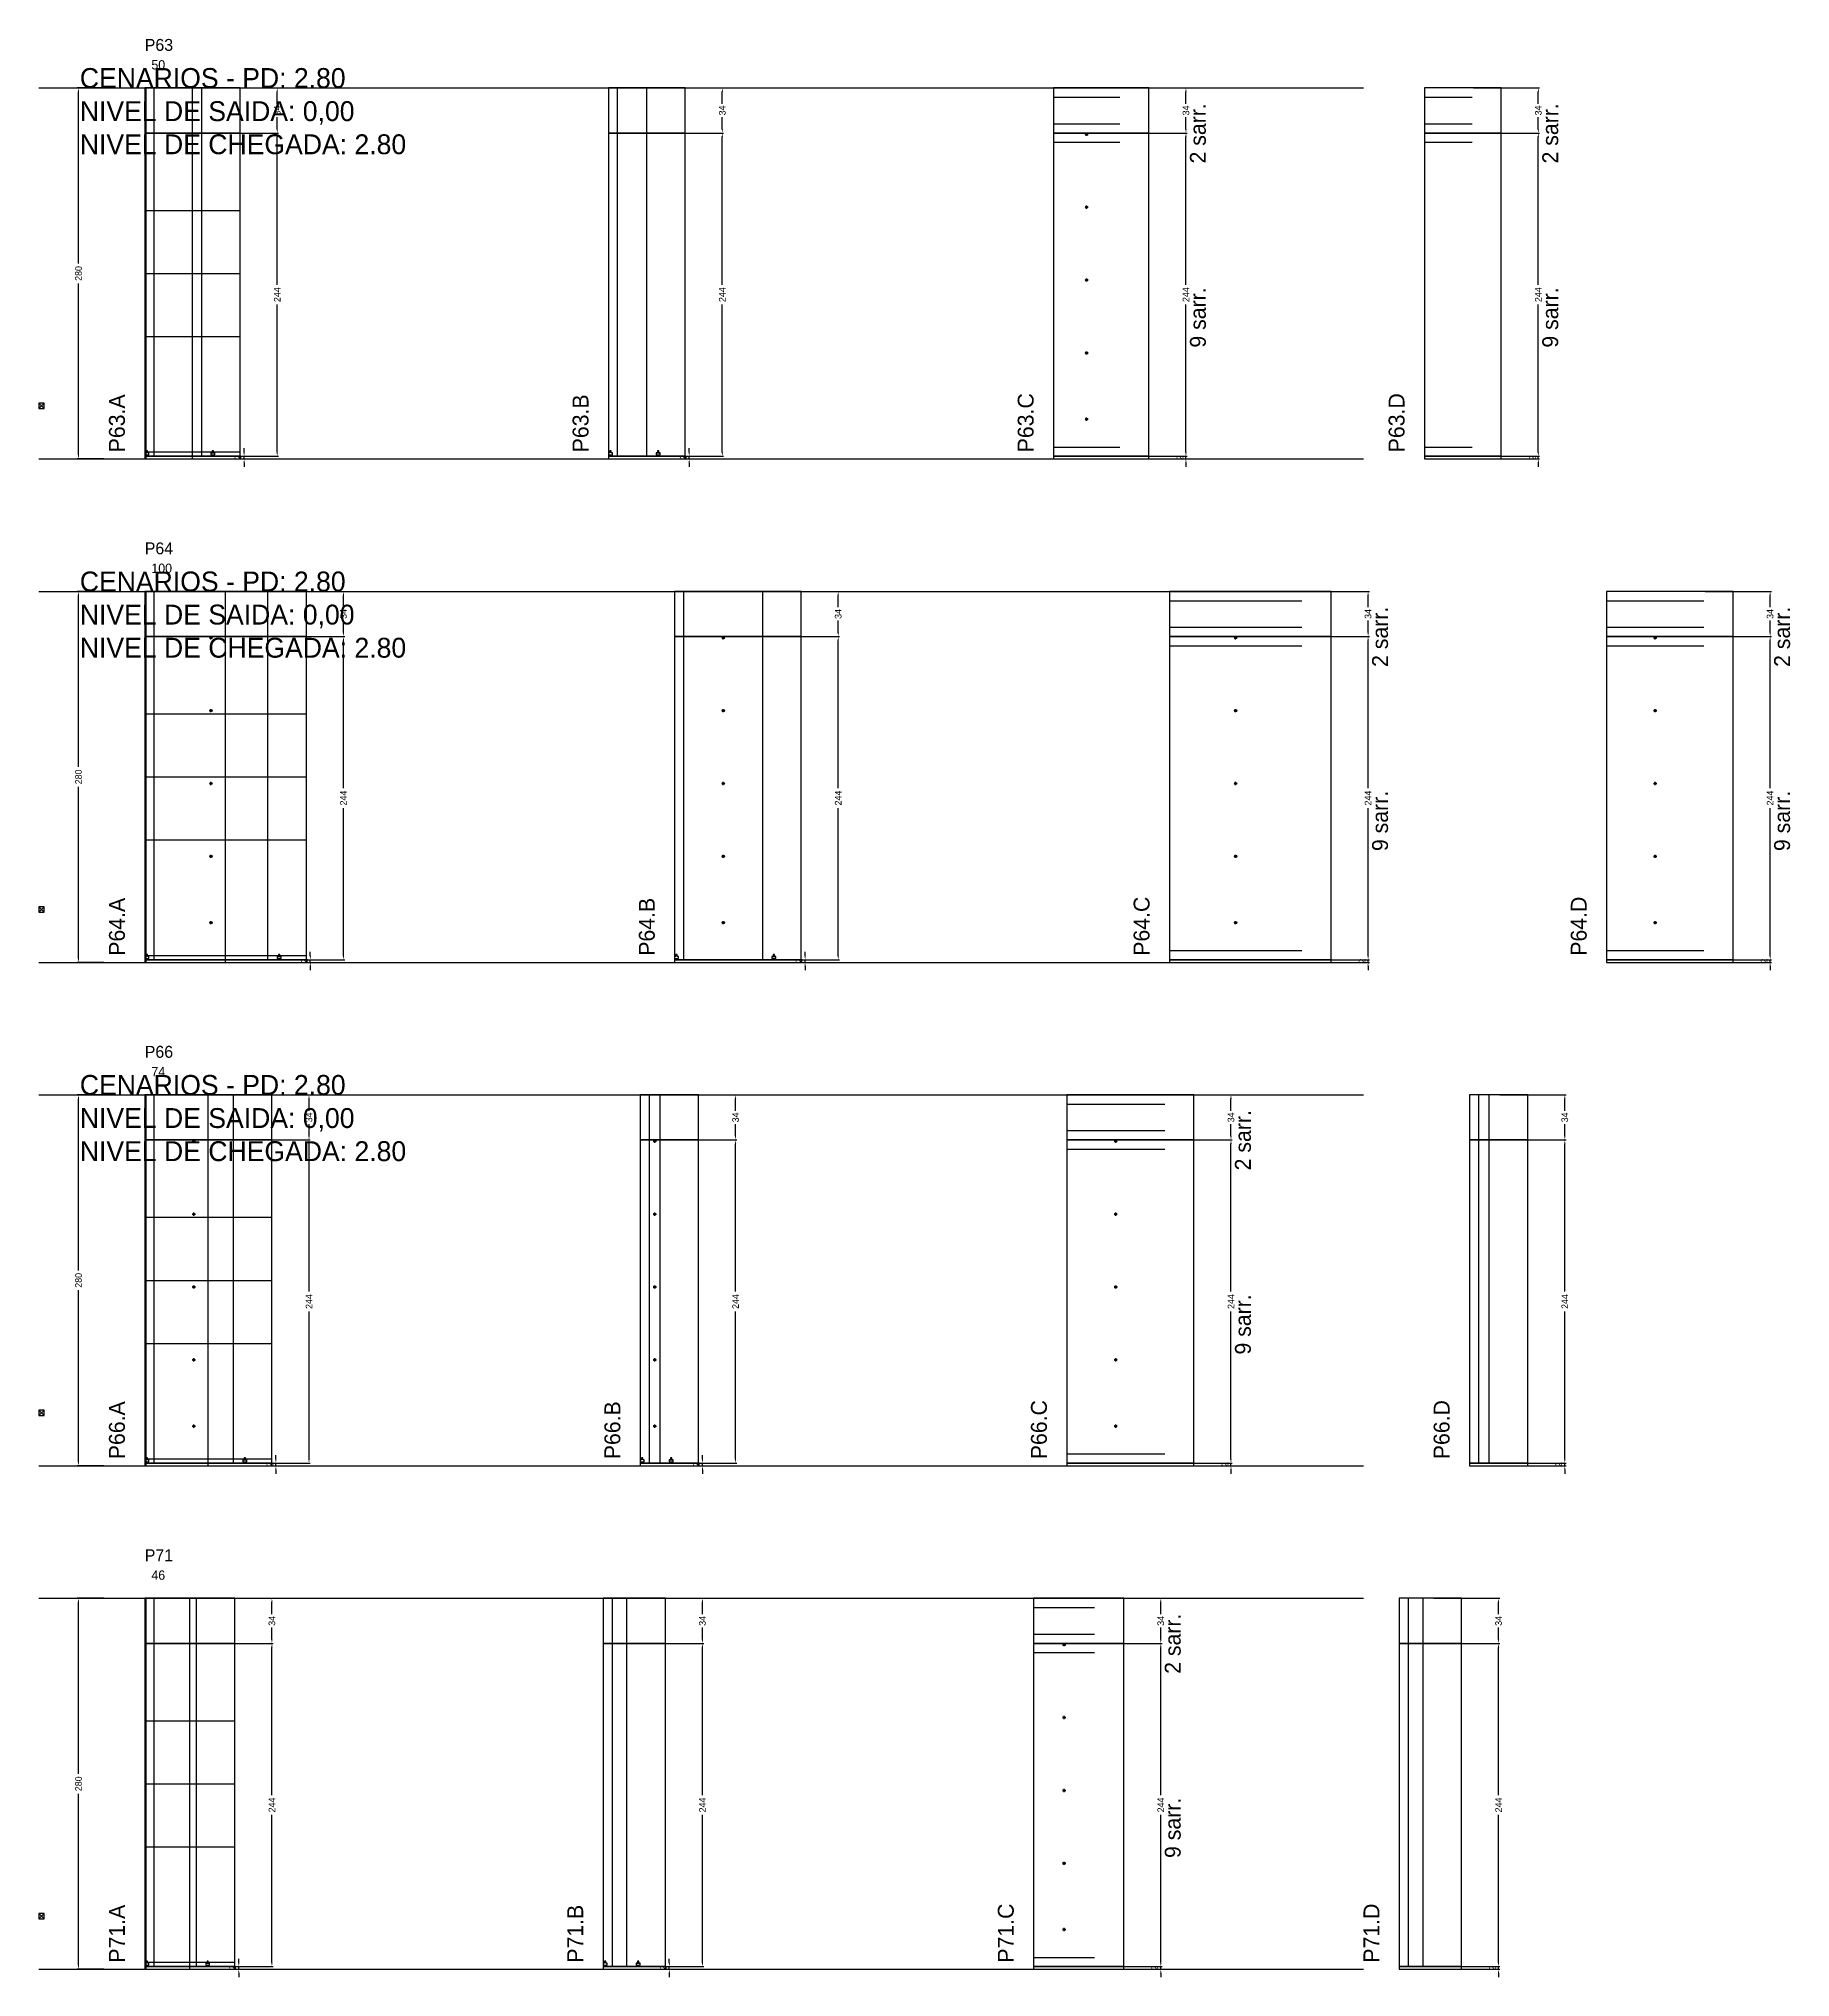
# Model space of a CAD drawing. Header units: centimetres. Extents: x -10500 to 4299, y -11026 to 295.
# Drawn here: x -7000 to -5678, y -11026 to -9563 of the extents above; entities that cross this region are included whole.
import ezdxf

# ---------------------------------------------------------------- set-up
doc = ezdxf.new("R2010")
doc.units = ezdxf.units.CM
doc.linetypes.add('DASHED', pattern=[2, -2])
for name, color, linetype in [('CHAPA', 140, 'Continuous'), ('COTA', 241, 'Continuous'), ('COTAS FURACAO', 16, 'Continuous'), ('Madeira', 30, 'Continuous'), ('MEIO_PONT', 160, 'Continuous'), ('NOMENCLATURA', 7, 'Continuous'), ('Nível', 160, 'Continuous'), ('Painéis', 200, 'Continuous'), ('Perfil Metálico', 150, 'Continuous'), ('SARR_2.2x7', 40, 'Continuous'), ('SARRAFO DE PRESSAO', 200, 'Continuous'), ('texto', 7, 'Continuous'), ('TEXTO_GERAL', 7, 'Continuous')]:
    doc.layers.add(name, color=color, linetype=linetype)
doc.dimstyles.new('PAINEL-NOVA', dxfattribs={"dimtxt": 5, "dimasz": 3, "dimexe": 1, "dimexo": 1, "dimgap": 1, "dimtad": 1, "dimcen": 2.5, "dimazin": 3, "dimtfac": 1, "dimtmove": 0, "dimatfit": 3})

# ---------------------------------------------------------------- blocks, each defined once
blk = doc.blocks.new('_CLOSEDFILLED')
at = {"color": 0, "linetype": 'BYBLOCK'}
blk.add_solid([(-1, 0.16), (0, 0), (-1, -0.16)], dxfattribs=at)
blk = doc.blocks.new('*D843')
for p, q in [((-6951, -9600), (-6971, -9600)), ((-6970, -9732.5), (-6970, -9603)), ((-6970, -9877), (-6970, -9747.5)), ((-6951, -9880), (-6971, -9880))]:
    blk.add_line(p, q)
at = {"layer": 'Defpoints'}
for p in [(-6950, -9600), (-6970, -9880), (-6950, -9880)]:
    blk.add_point(p, dxfattribs=at)
at = {"layer": 'COTA', "xscale": 3, "yscale": 3}
for p, rotation in [((-6970, -9600), 90), ((-6970, -9880), 270)]:
    blk.add_blockref('_CLOSEDFILLED', p, dxfattribs=dict(at, rotation=rotation))
at = {"layer": 'COTA', "insert": (-6970, -9740), "char_height": 5, "attachment_point": 5, "rotation": 90}
blk.add_mtext('280', dxfattribs=at)
blk = doc.blocks.new('MULDURA')
at = {"layer": 'Paineis'}
for p, q in [((0, 0), (4, 4)), ((4, 0), (0, 4))]:
    blk.add_line(p, q, dxfattribs=at)
blk.add_lwpolyline([(0, 0), (4, 0), (4, 4), (0, 4)], close=True, dxfattribs=at)
blk = doc.blocks.new('*D845')
for p, q in [((-6869, -9634), (-6819, -9634)), ((-6820, -9748.5), (-6820, -9637)), ((-6820, -9875), (-6820, -9763.5)), ((-6869, -9878), (-6819, -9878))]:
    blk.add_line(p, q)
at = {"layer": 'Defpoints'}
for p in [(-6870, -9634), (-6870, -9878), (-6820, -9878)]:
    blk.add_point(p, dxfattribs=at)
at = {"layer": 'COTA', "xscale": 3, "yscale": 3}
for p, rotation in [((-6820, -9634), 90), ((-6820, -9878), 270)]:
    blk.add_blockref('_CLOSEDFILLED', p, dxfattribs=dict(at, rotation=rotation))
at = {"layer": 'COTA', "insert": (-6820, -9756), "char_height": 5, "attachment_point": 5, "rotation": 90}
blk.add_mtext('244', dxfattribs=at)
blk = doc.blocks.new('*D846')
for p, q in [((-6869, -9600), (-6819, -9600)), ((-6820, -9612), (-6820, -9603)), ((-6820, -9631), (-6820, -9622)), ((-6869, -9634), (-6819, -9634))]:
    blk.add_line(p, q)
at = {"layer": 'Defpoints'}
for p in [(-6870, -9600), (-6870, -9634), (-6820, -9634)]:
    blk.add_point(p, dxfattribs=at)
at = {"layer": 'COTA', "xscale": 3, "yscale": 3}
for p, rotation in [((-6820, -9600), 90), ((-6820, -9634), 270)]:
    blk.add_blockref('_CLOSEDFILLED', p, dxfattribs=dict(at, rotation=rotation))
at = {"layer": 'COTA', "insert": (-6820, -9617), "char_height": 5, "attachment_point": 5, "rotation": 90}
blk.add_mtext('34', dxfattribs=at)
blk = doc.blocks.new('SLIPTEE')
at = {"layer": 'Paineis'}
blk.add_lwpolyline([(0, 0), (3, 0), (3, 1.5), (2, 1.5), (2, 3), (1, 3), (1, 1.5), (0, 1.5)], close=True, dxfattribs=at)
blk = doc.blocks.new('SLIPTDD')
at = {"layer": 'Paineis'}
blk.add_line((0, 1.5), (3, 1.5), dxfattribs=at)
blk.add_lwpolyline([(0, 0), (3, 0), (3, 1.5), (2, 1.5), (2, 3), (1, 3), (1, 1.5), (0, 1.5)], close=True, dxfattribs=at)
blk = doc.blocks.new('*D848')
for p, q in [((-6533, -9634), (-6483, -9634)), ((-6484, -9748.5), (-6484, -9637)), ((-6484, -9875), (-6484, -9763.5)), ((-6533, -9878), (-6483, -9878))]:
    blk.add_line(p, q)
at = {"layer": 'Defpoints'}
for p in [(-6534, -9634), (-6534, -9878), (-6484, -9878)]:
    blk.add_point(p, dxfattribs=at)
at = {"layer": 'COTA', "xscale": 3, "yscale": 3}
for p, rotation in [((-6484, -9634), 90), ((-6484, -9878), 270)]:
    blk.add_blockref('_CLOSEDFILLED', p, dxfattribs=dict(at, rotation=rotation))
at = {"layer": 'COTA', "insert": (-6484, -9756), "char_height": 5, "attachment_point": 5, "rotation": 90}
blk.add_mtext('244', dxfattribs=at)
blk = doc.blocks.new('*D849')
for p, q in [((-6533, -9600), (-6483, -9600)), ((-6484, -9612), (-6484, -9603)), ((-6484, -9631), (-6484, -9622)), ((-6533, -9634), (-6483, -9634))]:
    blk.add_line(p, q)
at = {"layer": 'Defpoints'}
for p in [(-6534, -9600), (-6534, -9634), (-6484, -9634)]:
    blk.add_point(p, dxfattribs=at)
at = {"layer": 'COTA', "xscale": 3, "yscale": 3}
for p, rotation in [((-6484, -9600), 90), ((-6484, -9634), 270)]:
    blk.add_blockref('_CLOSEDFILLED', p, dxfattribs=dict(at, rotation=rotation))
at = {"layer": 'COTA', "insert": (-6484, -9617), "char_height": 5, "attachment_point": 5, "rotation": 90}
blk.add_mtext('34', dxfattribs=at)
blk = doc.blocks.new('*D851')
for p, q in [((-6183, -9634), (-6133, -9634)), ((-6134, -9748.5), (-6134, -9637)), ((-6134, -9875), (-6134, -9763.5)), ((-6183, -9878), (-6133, -9878))]:
    blk.add_line(p, q)
at = {"layer": 'Defpoints'}
for p in [(-6184, -9634), (-6184, -9878), (-6134, -9878)]:
    blk.add_point(p, dxfattribs=at)
at = {"layer": 'COTA', "xscale": 3, "yscale": 3}
for p, rotation in [((-6134, -9634), 90), ((-6134, -9878), 270)]:
    blk.add_blockref('_CLOSEDFILLED', p, dxfattribs=dict(at, rotation=rotation))
at = {"layer": 'COTA', "insert": (-6134, -9756), "char_height": 5, "attachment_point": 5, "rotation": 90}
blk.add_mtext('244', dxfattribs=at)
blk = doc.blocks.new('*D852')
for p, q in [((-6183, -9600), (-6133, -9600)), ((-6134, -9612), (-6134, -9603)), ((-6134, -9631), (-6134, -9622)), ((-6183, -9634), (-6133, -9634))]:
    blk.add_line(p, q)
at = {"layer": 'Defpoints'}
for p in [(-6184, -9600), (-6184, -9634), (-6134, -9634)]:
    blk.add_point(p, dxfattribs=at)
at = {"layer": 'COTA', "xscale": 3, "yscale": 3}
for p, rotation in [((-6134, -9600), 90), ((-6134, -9634), 270)]:
    blk.add_blockref('_CLOSEDFILLED', p, dxfattribs=dict(at, rotation=rotation))
at = {"layer": 'COTA', "insert": (-6134, -9617), "char_height": 5, "attachment_point": 5, "rotation": 90}
blk.add_mtext('34', dxfattribs=at)
blk = doc.blocks.new('furacao')
at = {"layer": 'COTAS FURACAO'}
for p, q in [((-1.2, 0), (1.2, 0)), ((0, -1.2), (0, 1.2))]:
    blk.add_line(p, q, dxfattribs=at)
blk.add_circle((0, 0), 0.8, dxfattribs=at)
blk = doc.blocks.new('*D854')
for p, q in [((-5917, -9634), (-5867, -9634)), ((-5868, -9748.5), (-5868, -9637)), ((-5868, -9875), (-5868, -9763.5)), ((-5917, -9878), (-5867, -9878))]:
    blk.add_line(p, q)
at = {"layer": 'Defpoints'}
for p in [(-5918, -9634), (-5918, -9878), (-5868, -9878)]:
    blk.add_point(p, dxfattribs=at)
at = {"layer": 'COTA', "xscale": 3, "yscale": 3}
for p, rotation in [((-5868, -9634), 90), ((-5868, -9878), 270)]:
    blk.add_blockref('_CLOSEDFILLED', p, dxfattribs=dict(at, rotation=rotation))
at = {"layer": 'COTA', "insert": (-5868, -9756), "char_height": 5, "attachment_point": 5, "rotation": 90}
blk.add_mtext('244', dxfattribs=at)
blk = doc.blocks.new('*D855')
for p, q in [((-5917, -9600), (-5867, -9600)), ((-5868, -9612), (-5868, -9603)), ((-5868, -9631), (-5868, -9622)), ((-5917, -9634), (-5867, -9634))]:
    blk.add_line(p, q)
at = {"layer": 'Defpoints'}
for p in [(-5918, -9600), (-5918, -9634), (-5868, -9634)]:
    blk.add_point(p, dxfattribs=at)
at = {"layer": 'COTA', "xscale": 3, "yscale": 3}
for p, rotation in [((-5868, -9600), 90), ((-5868, -9634), 270)]:
    blk.add_blockref('_CLOSEDFILLED', p, dxfattribs=dict(at, rotation=rotation))
at = {"layer": 'COTA', "insert": (-5868, -9617), "char_height": 5, "attachment_point": 5, "rotation": 90}
blk.add_mtext('34', dxfattribs=at)
blk = doc.blocks.new('*D877')
for p, q in [((-6951, -9980), (-6971, -9980)), ((-6970, -10112.5), (-6970, -9983)), ((-6970, -10257), (-6970, -10127.5)), ((-6951, -10260), (-6971, -10260))]:
    blk.add_line(p, q)
at = {"layer": 'Defpoints'}
for p in [(-6950, -9980), (-6970, -10260), (-6950, -10260)]:
    blk.add_point(p, dxfattribs=at)
at = {"layer": 'COTA', "xscale": 3, "yscale": 3}
for p, rotation in [((-6970, -9980), 90), ((-6970, -10260), 270)]:
    blk.add_blockref('_CLOSEDFILLED', p, dxfattribs=dict(at, rotation=rotation))
at = {"layer": 'COTA', "insert": (-6970, -10120), "char_height": 5, "attachment_point": 5, "rotation": 90}
blk.add_mtext('280', dxfattribs=at)
blk = doc.blocks.new('*D879')
for p, q in [((-6819, -10014), (-6769, -10014)), ((-6770, -10128.5), (-6770, -10017)), ((-6770, -10255), (-6770, -10143.5)), ((-6819, -10258), (-6769, -10258))]:
    blk.add_line(p, q)
at = {"layer": 'Defpoints'}
for p in [(-6820, -10014), (-6820, -10258), (-6770, -10258)]:
    blk.add_point(p, dxfattribs=at)
at = {"layer": 'COTA', "xscale": 3, "yscale": 3}
for p, rotation in [((-6770, -10014), 90), ((-6770, -10258), 270)]:
    blk.add_blockref('_CLOSEDFILLED', p, dxfattribs=dict(at, rotation=rotation))
at = {"layer": 'COTA', "insert": (-6770, -10136), "char_height": 5, "attachment_point": 5, "rotation": 90}
blk.add_mtext('244', dxfattribs=at)
blk = doc.blocks.new('*D880')
for p, q in [((-6819, -9980), (-6769, -9980)), ((-6770, -9992), (-6770, -9983)), ((-6770, -10011), (-6770, -10002)), ((-6819, -10014), (-6769, -10014))]:
    blk.add_line(p, q)
at = {"layer": 'Defpoints'}
for p in [(-6820, -9980), (-6820, -10014), (-6770, -10014)]:
    blk.add_point(p, dxfattribs=at)
at = {"layer": 'COTA', "xscale": 3, "yscale": 3}
for p, rotation in [((-6770, -9980), 90), ((-6770, -10014), 270)]:
    blk.add_blockref('_CLOSEDFILLED', p, dxfattribs=dict(at, rotation=rotation))
at = {"layer": 'COTA', "insert": (-6770, -9997), "char_height": 5, "attachment_point": 5, "rotation": 90}
blk.add_mtext('34', dxfattribs=at)
blk = doc.blocks.new('*D882')
for p, q in [((-6445.5, -10014), (-6395.5, -10014)), ((-6396.5, -10128.5), (-6396.5, -10017)), ((-6396.5, -10255), (-6396.5, -10143.5)), ((-6445.5, -10258), (-6395.5, -10258))]:
    blk.add_line(p, q)
at = {"layer": 'Defpoints'}
for p in [(-6446.5, -10014), (-6446.5, -10258), (-6396.5, -10258)]:
    blk.add_point(p, dxfattribs=at)
at = {"layer": 'COTA', "xscale": 3, "yscale": 3}
for p, rotation in [((-6396.5, -10014), 90), ((-6396.5, -10258), 270)]:
    blk.add_blockref('_CLOSEDFILLED', p, dxfattribs=dict(at, rotation=rotation))
at = {"layer": 'COTA', "insert": (-6396.5, -10136), "char_height": 5, "attachment_point": 5, "rotation": 90}
blk.add_mtext('244', dxfattribs=at)
blk = doc.blocks.new('*D883')
for p, q in [((-6445.5, -9980), (-6395.5, -9980)), ((-6396.5, -9992), (-6396.5, -9983)), ((-6396.5, -10011), (-6396.5, -10002)), ((-6445.5, -10014), (-6395.5, -10014))]:
    blk.add_line(p, q)
at = {"layer": 'Defpoints'}
for p in [(-6446.5, -9980), (-6446.5, -10014), (-6396.5, -10014)]:
    blk.add_point(p, dxfattribs=at)
at = {"layer": 'COTA', "xscale": 3, "yscale": 3}
for p, rotation in [((-6396.5, -9980), 90), ((-6396.5, -10014), 270)]:
    blk.add_blockref('_CLOSEDFILLED', p, dxfattribs=dict(at, rotation=rotation))
at = {"layer": 'COTA', "insert": (-6396.5, -9997), "char_height": 5, "attachment_point": 5, "rotation": 90}
blk.add_mtext('34', dxfattribs=at)
blk = doc.blocks.new('*D885')
for p, q in [((-6045.5, -10014), (-5995.5, -10014)), ((-5996.5, -10128.5), (-5996.5, -10017)), ((-5996.5, -10255), (-5996.5, -10143.5)), ((-6045.5, -10258), (-5995.5, -10258))]:
    blk.add_line(p, q)
at = {"layer": 'Defpoints'}
for p in [(-6046.5, -10014), (-6046.5, -10258), (-5996.5, -10258)]:
    blk.add_point(p, dxfattribs=at)
at = {"layer": 'COTA', "xscale": 3, "yscale": 3}
for p, rotation in [((-5996.5, -10014), 90), ((-5996.5, -10258), 270)]:
    blk.add_blockref('_CLOSEDFILLED', p, dxfattribs=dict(at, rotation=rotation))
at = {"layer": 'COTA', "insert": (-5996.5, -10136), "char_height": 5, "attachment_point": 5, "rotation": 90}
blk.add_mtext('244', dxfattribs=at)
blk = doc.blocks.new('*D886')
for p, q in [((-6045.5, -9980), (-5995.5, -9980)), ((-5996.5, -9992), (-5996.5, -9983)), ((-5996.5, -10011), (-5996.5, -10002)), ((-6045.5, -10014), (-5995.5, -10014))]:
    blk.add_line(p, q)
at = {"layer": 'Defpoints'}
for p in [(-6046.5, -9980), (-6046.5, -10014), (-5996.5, -10014)]:
    blk.add_point(p, dxfattribs=at)
at = {"layer": 'COTA', "xscale": 3, "yscale": 3}
for p, rotation in [((-5996.5, -9980), 90), ((-5996.5, -10014), 270)]:
    blk.add_blockref('_CLOSEDFILLED', p, dxfattribs=dict(at, rotation=rotation))
at = {"layer": 'COTA', "insert": (-5996.5, -9997), "char_height": 5, "attachment_point": 5, "rotation": 90}
blk.add_mtext('34', dxfattribs=at)
blk = doc.blocks.new('*D888')
for p, q in [((-5742, -10014), (-5692, -10014)), ((-5693, -10128.5), (-5693, -10017)), ((-5693, -10255), (-5693, -10143.5)), ((-5742, -10258), (-5692, -10258))]:
    blk.add_line(p, q)
at = {"layer": 'Defpoints'}
for p in [(-5743, -10014), (-5743, -10258), (-5693, -10258)]:
    blk.add_point(p, dxfattribs=at)
at = {"layer": 'COTA', "xscale": 3, "yscale": 3}
for p, rotation in [((-5693, -10014), 90), ((-5693, -10258), 270)]:
    blk.add_blockref('_CLOSEDFILLED', p, dxfattribs=dict(at, rotation=rotation))
at = {"layer": 'COTA', "insert": (-5693, -10136), "char_height": 5, "attachment_point": 5, "rotation": 90}
blk.add_mtext('244', dxfattribs=at)
blk = doc.blocks.new('*D889')
for p, q in [((-5742, -9980), (-5692, -9980)), ((-5693, -9992), (-5693, -9983)), ((-5693, -10011), (-5693, -10002)), ((-5742, -10014), (-5692, -10014))]:
    blk.add_line(p, q)
at = {"layer": 'Defpoints'}
for p in [(-5743, -9980), (-5743, -10014), (-5693, -10014)]:
    blk.add_point(p, dxfattribs=at)
at = {"layer": 'COTA', "xscale": 3, "yscale": 3}
for p, rotation in [((-5693, -9980), 90), ((-5693, -10014), 270)]:
    blk.add_blockref('_CLOSEDFILLED', p, dxfattribs=dict(at, rotation=rotation))
at = {"layer": 'COTA', "insert": (-5693, -9997), "char_height": 5, "attachment_point": 5, "rotation": 90}
blk.add_mtext('34', dxfattribs=at)
blk = doc.blocks.new('*D911')
for p, q in [((-6951, -10360), (-6971, -10360)), ((-6970, -10492.5), (-6970, -10363)), ((-6970, -10637), (-6970, -10507.5)), ((-6951, -10640), (-6971, -10640))]:
    blk.add_line(p, q)
at = {"layer": 'Defpoints'}
for p in [(-6950, -10360), (-6970, -10640), (-6950, -10640)]:
    blk.add_point(p, dxfattribs=at)
at = {"layer": 'COTA', "xscale": 3, "yscale": 3}
for p, rotation in [((-6970, -10360), 90), ((-6970, -10640), 270)]:
    blk.add_blockref('_CLOSEDFILLED', p, dxfattribs=dict(at, rotation=rotation))
at = {"layer": 'COTA', "insert": (-6970, -10500), "char_height": 5, "attachment_point": 5, "rotation": 90}
blk.add_mtext('280', dxfattribs=at)
blk = doc.blocks.new('*D913')
for p, q in [((-6845, -10394), (-6795, -10394)), ((-6796, -10508.5), (-6796, -10397)), ((-6796, -10635), (-6796, -10523.5)), ((-6845, -10638), (-6795, -10638))]:
    blk.add_line(p, q)
at = {"layer": 'Defpoints'}
for p in [(-6846, -10394), (-6846, -10638), (-6796, -10638)]:
    blk.add_point(p, dxfattribs=at)
at = {"layer": 'COTA', "xscale": 3, "yscale": 3}
for p, rotation in [((-6796, -10394), 90), ((-6796, -10638), 270)]:
    blk.add_blockref('_CLOSEDFILLED', p, dxfattribs=dict(at, rotation=rotation))
at = {"layer": 'COTA', "insert": (-6796, -10516), "char_height": 5, "attachment_point": 5, "rotation": 90}
blk.add_mtext('244', dxfattribs=at)
blk = doc.blocks.new('*D914')
for p, q in [((-6845, -10360), (-6795, -10360)), ((-6796, -10372), (-6796, -10363)), ((-6796, -10391), (-6796, -10382)), ((-6845, -10394), (-6795, -10394))]:
    blk.add_line(p, q)
at = {"layer": 'Defpoints'}
for p in [(-6846, -10360), (-6846, -10394), (-6796, -10394)]:
    blk.add_point(p, dxfattribs=at)
at = {"layer": 'COTA', "xscale": 3, "yscale": 3}
for p, rotation in [((-6796, -10360), 90), ((-6796, -10394), 270)]:
    blk.add_blockref('_CLOSEDFILLED', p, dxfattribs=dict(at, rotation=rotation))
at = {"layer": 'COTA', "insert": (-6796, -10377), "char_height": 5, "attachment_point": 5, "rotation": 90}
blk.add_mtext('34', dxfattribs=at)
blk = doc.blocks.new('*D916')
for p, q in [((-6523, -10394), (-6473, -10394)), ((-6474, -10508.5), (-6474, -10397)), ((-6474, -10635), (-6474, -10523.5)), ((-6523, -10638), (-6473, -10638))]:
    blk.add_line(p, q)
at = {"layer": 'Defpoints'}
for p in [(-6524, -10394), (-6524, -10638), (-6474, -10638)]:
    blk.add_point(p, dxfattribs=at)
at = {"layer": 'COTA', "xscale": 3, "yscale": 3}
for p, rotation in [((-6474, -10394), 90), ((-6474, -10638), 270)]:
    blk.add_blockref('_CLOSEDFILLED', p, dxfattribs=dict(at, rotation=rotation))
at = {"layer": 'COTA', "insert": (-6474, -10516), "char_height": 5, "attachment_point": 5, "rotation": 90}
blk.add_mtext('244', dxfattribs=at)
blk = doc.blocks.new('*D917')
for p, q in [((-6523, -10360), (-6473, -10360)), ((-6474, -10372), (-6474, -10363)), ((-6474, -10391), (-6474, -10382)), ((-6523, -10394), (-6473, -10394))]:
    blk.add_line(p, q)
at = {"layer": 'Defpoints'}
for p in [(-6524, -10360), (-6524, -10394), (-6474, -10394)]:
    blk.add_point(p, dxfattribs=at)
at = {"layer": 'COTA', "xscale": 3, "yscale": 3}
for p, rotation in [((-6474, -10360), 90), ((-6474, -10394), 270)]:
    blk.add_blockref('_CLOSEDFILLED', p, dxfattribs=dict(at, rotation=rotation))
at = {"layer": 'COTA', "insert": (-6474, -10377), "char_height": 5, "attachment_point": 5, "rotation": 90}
blk.add_mtext('34', dxfattribs=at)
blk = doc.blocks.new('*D919')
for p, q in [((-6149, -10394), (-6099, -10394)), ((-6100, -10508.5), (-6100, -10397)), ((-6100, -10635), (-6100, -10523.5)), ((-6149, -10638), (-6099, -10638))]:
    blk.add_line(p, q)
at = {"layer": 'Defpoints'}
for p in [(-6150, -10394), (-6150, -10638), (-6100, -10638)]:
    blk.add_point(p, dxfattribs=at)
at = {"layer": 'COTA', "xscale": 3, "yscale": 3}
for p, rotation in [((-6100, -10394), 90), ((-6100, -10638), 270)]:
    blk.add_blockref('_CLOSEDFILLED', p, dxfattribs=dict(at, rotation=rotation))
at = {"layer": 'COTA', "insert": (-6100, -10516), "char_height": 5, "attachment_point": 5, "rotation": 90}
blk.add_mtext('244', dxfattribs=at)
blk = doc.blocks.new('*D920')
for p, q in [((-6149, -10360), (-6099, -10360)), ((-6100, -10372), (-6100, -10363)), ((-6100, -10391), (-6100, -10382)), ((-6149, -10394), (-6099, -10394))]:
    blk.add_line(p, q)
at = {"layer": 'Defpoints'}
for p in [(-6150, -10360), (-6150, -10394), (-6100, -10394)]:
    blk.add_point(p, dxfattribs=at)
at = {"layer": 'COTA', "xscale": 3, "yscale": 3}
for p, rotation in [((-6100, -10360), 90), ((-6100, -10394), 270)]:
    blk.add_blockref('_CLOSEDFILLED', p, dxfattribs=dict(at, rotation=rotation))
at = {"layer": 'COTA', "insert": (-6100, -10377), "char_height": 5, "attachment_point": 5, "rotation": 90}
blk.add_mtext('34', dxfattribs=at)
blk = doc.blocks.new('*D922')
for p, q in [((-5897, -10394), (-5847, -10394)), ((-5848, -10508.5), (-5848, -10397)), ((-5848, -10635), (-5848, -10523.5)), ((-5897, -10638), (-5847, -10638))]:
    blk.add_line(p, q)
at = {"layer": 'Defpoints'}
for p in [(-5898, -10394), (-5898, -10638), (-5848, -10638)]:
    blk.add_point(p, dxfattribs=at)
at = {"layer": 'COTA', "xscale": 3, "yscale": 3}
for p, rotation in [((-5848, -10394), 90), ((-5848, -10638), 270)]:
    blk.add_blockref('_CLOSEDFILLED', p, dxfattribs=dict(at, rotation=rotation))
at = {"layer": 'COTA', "insert": (-5848, -10516), "char_height": 5, "attachment_point": 5, "rotation": 90}
blk.add_mtext('244', dxfattribs=at)
blk = doc.blocks.new('*D923')
for p, q in [((-5897, -10360), (-5847, -10360)), ((-5848, -10372), (-5848, -10363)), ((-5848, -10391), (-5848, -10382)), ((-5897, -10394), (-5847, -10394))]:
    blk.add_line(p, q)
at = {"layer": 'Defpoints'}
for p in [(-5898, -10360), (-5898, -10394), (-5848, -10394)]:
    blk.add_point(p, dxfattribs=at)
at = {"layer": 'COTA', "xscale": 3, "yscale": 3}
for p, rotation in [((-5848, -10360), 90), ((-5848, -10394), 270)]:
    blk.add_blockref('_CLOSEDFILLED', p, dxfattribs=dict(at, rotation=rotation))
at = {"layer": 'COTA', "insert": (-5848, -10377), "char_height": 5, "attachment_point": 5, "rotation": 90}
blk.add_mtext('34', dxfattribs=at)
blk = doc.blocks.new('*D945')
for p, q in [((-6951, -10740), (-6971, -10740)), ((-6970, -10872.5), (-6970, -10743)), ((-6970, -11017), (-6970, -10887.5)), ((-6951, -11020), (-6971, -11020))]:
    blk.add_line(p, q)
at = {"layer": 'Defpoints'}
for p in [(-6950, -10740), (-6970, -11020), (-6950, -11020)]:
    blk.add_point(p, dxfattribs=at)
at = {"layer": 'COTA', "xscale": 3, "yscale": 3}
for p, rotation in [((-6970, -10740), 90), ((-6970, -11020), 270)]:
    blk.add_blockref('_CLOSEDFILLED', p, dxfattribs=dict(at, rotation=rotation))
at = {"layer": 'COTA', "insert": (-6970, -10880), "char_height": 5, "attachment_point": 5, "rotation": 90}
blk.add_mtext('280', dxfattribs=at)
blk = doc.blocks.new('*D947')
for p, q in [((-6873, -10774), (-6823, -10774)), ((-6824, -10888.5), (-6824, -10777)), ((-6824, -11015), (-6824, -10903.5)), ((-6873, -11018), (-6823, -11018))]:
    blk.add_line(p, q)
at = {"layer": 'Defpoints'}
for p in [(-6874, -10774), (-6874, -11018), (-6824, -11018)]:
    blk.add_point(p, dxfattribs=at)
at = {"layer": 'COTA', "xscale": 3, "yscale": 3}
for p, rotation in [((-6824, -10774), 90), ((-6824, -11018), 270)]:
    blk.add_blockref('_CLOSEDFILLED', p, dxfattribs=dict(at, rotation=rotation))
at = {"layer": 'COTA', "insert": (-6824, -10896), "char_height": 5, "attachment_point": 5, "rotation": 90}
blk.add_mtext('244', dxfattribs=at)
blk = doc.blocks.new('*D948')
for p, q in [((-6873, -10740), (-6823, -10740)), ((-6824, -10752), (-6824, -10743)), ((-6824, -10771), (-6824, -10762)), ((-6873, -10774), (-6823, -10774))]:
    blk.add_line(p, q)
at = {"layer": 'Defpoints'}
for p in [(-6874, -10740), (-6874, -10774), (-6824, -10774)]:
    blk.add_point(p, dxfattribs=at)
at = {"layer": 'COTA', "xscale": 3, "yscale": 3}
for p, rotation in [((-6824, -10740), 90), ((-6824, -10774), 270)]:
    blk.add_blockref('_CLOSEDFILLED', p, dxfattribs=dict(at, rotation=rotation))
at = {"layer": 'COTA', "insert": (-6824, -10757), "char_height": 5, "attachment_point": 5, "rotation": 90}
blk.add_mtext('34', dxfattribs=at)
blk = doc.blocks.new('*D950')
for p, q in [((-6548, -10774), (-6498, -10774)), ((-6499, -10888.5), (-6499, -10777)), ((-6499, -11015), (-6499, -10903.5)), ((-6548, -11018), (-6498, -11018))]:
    blk.add_line(p, q)
at = {"layer": 'Defpoints'}
for p in [(-6549, -10774), (-6549, -11018), (-6499, -11018)]:
    blk.add_point(p, dxfattribs=at)
at = {"layer": 'COTA', "xscale": 3, "yscale": 3}
for p, rotation in [((-6499, -10774), 90), ((-6499, -11018), 270)]:
    blk.add_blockref('_CLOSEDFILLED', p, dxfattribs=dict(at, rotation=rotation))
at = {"layer": 'COTA', "insert": (-6499, -10896), "char_height": 5, "attachment_point": 5, "rotation": 90}
blk.add_mtext('244', dxfattribs=at)
blk = doc.blocks.new('*D951')
for p, q in [((-6548, -10740), (-6498, -10740)), ((-6499, -10752), (-6499, -10743)), ((-6499, -10771), (-6499, -10762)), ((-6548, -10774), (-6498, -10774))]:
    blk.add_line(p, q)
at = {"layer": 'Defpoints'}
for p in [(-6549, -10740), (-6549, -10774), (-6499, -10774)]:
    blk.add_point(p, dxfattribs=at)
at = {"layer": 'COTA', "xscale": 3, "yscale": 3}
for p, rotation in [((-6499, -10740), 90), ((-6499, -10774), 270)]:
    blk.add_blockref('_CLOSEDFILLED', p, dxfattribs=dict(at, rotation=rotation))
at = {"layer": 'COTA', "insert": (-6499, -10757), "char_height": 5, "attachment_point": 5, "rotation": 90}
blk.add_mtext('34', dxfattribs=at)
blk = doc.blocks.new('*D953')
for p, q in [((-6202, -10774), (-6152, -10774)), ((-6153, -10888.5), (-6153, -10777)), ((-6153, -11015), (-6153, -10903.5)), ((-6202, -11018), (-6152, -11018))]:
    blk.add_line(p, q)
at = {"layer": 'Defpoints'}
for p in [(-6203, -10774), (-6203, -11018), (-6153, -11018)]:
    blk.add_point(p, dxfattribs=at)
at = {"layer": 'COTA', "xscale": 3, "yscale": 3}
for p, rotation in [((-6153, -10774), 90), ((-6153, -11018), 270)]:
    blk.add_blockref('_CLOSEDFILLED', p, dxfattribs=dict(at, rotation=rotation))
at = {"layer": 'COTA', "insert": (-6153, -10896), "char_height": 5, "attachment_point": 5, "rotation": 90}
blk.add_mtext('244', dxfattribs=at)
blk = doc.blocks.new('*D954')
for p, q in [((-6202, -10740), (-6152, -10740)), ((-6153, -10752), (-6153, -10743)), ((-6153, -10771), (-6153, -10762)), ((-6202, -10774), (-6152, -10774))]:
    blk.add_line(p, q)
at = {"layer": 'Defpoints'}
for p in [(-6203, -10740), (-6203, -10774), (-6153, -10774)]:
    blk.add_point(p, dxfattribs=at)
at = {"layer": 'COTA', "xscale": 3, "yscale": 3}
for p, rotation in [((-6153, -10740), 90), ((-6153, -10774), 270)]:
    blk.add_blockref('_CLOSEDFILLED', p, dxfattribs=dict(at, rotation=rotation))
at = {"layer": 'COTA', "insert": (-6153, -10757), "char_height": 5, "attachment_point": 5, "rotation": 90}
blk.add_mtext('34', dxfattribs=at)
blk = doc.blocks.new('*D956')
for p, q in [((-5947, -10774), (-5897, -10774)), ((-5898, -10888.5), (-5898, -10777)), ((-5898, -11015), (-5898, -10903.5)), ((-5947, -11018), (-5897, -11018))]:
    blk.add_line(p, q)
at = {"layer": 'Defpoints'}
for p in [(-5948, -10774), (-5948, -11018), (-5898, -11018)]:
    blk.add_point(p, dxfattribs=at)
at = {"layer": 'COTA', "xscale": 3, "yscale": 3}
for p, rotation in [((-5898, -10774), 90), ((-5898, -11018), 270)]:
    blk.add_blockref('_CLOSEDFILLED', p, dxfattribs=dict(at, rotation=rotation))
at = {"layer": 'COTA', "insert": (-5898, -10896), "char_height": 5, "attachment_point": 5, "rotation": 90}
blk.add_mtext('244', dxfattribs=at)
blk = doc.blocks.new('*D957')
for p, q in [((-5947, -10740), (-5897, -10740)), ((-5898, -10752), (-5898, -10743)), ((-5898, -10771), (-5898, -10762)), ((-5947, -10774), (-5897, -10774))]:
    blk.add_line(p, q)
at = {"layer": 'Defpoints'}
for p in [(-5948, -10740), (-5948, -10774), (-5898, -10774)]:
    blk.add_point(p, dxfattribs=at)
at = {"layer": 'COTA', "xscale": 3, "yscale": 3}
for p, rotation in [((-5898, -10740), 90), ((-5898, -10774), 270)]:
    blk.add_blockref('_CLOSEDFILLED', p, dxfattribs=dict(at, rotation=rotation))
at = {"layer": 'COTA', "insert": (-5898, -10757), "char_height": 5, "attachment_point": 5, "rotation": 90}
blk.add_mtext('34', dxfattribs=at)

msp = doc.modelspace()

# ---------------------------------------------------------------- linework, layer by layer
at = {"layer": 'CHAPA'}
for points in [[(-6920, -9880), (-6918.8, -9880), (-6918.8, -9600), (-6920, -9600)], [(-6920, -10260), (-6918.8, -10260), (-6918.8, -9980), (-6920, -9980)], [(-6920, -10640), (-6918.8, -10640), (-6918.8, -10360), (-6920, -10360)], [(-6920, -11020), (-6918.8, -11020), (-6918.8, -10740), (-6920, -10740)]]:
    msp.add_lwpolyline(points, close=True, dxfattribs=at)
at = {"layer": 'Madeira'}
for points in [[(-6920, -9692.4), (-6848, -9692.4)], [(-6920, -9787.6), (-6848, -9787.6)], [(-6920, -10072.4), (-6798, -10072.4)], [(-6920, -10167.6), (-6798, -10167.6)], [(-6920, -10452.4), (-6824, -10452.4)], [(-6920, -10547.6), (-6824, -10547.6)], [(-6920, -10832.4), (-6852, -10832.4)], [(-6920, -10927.6), (-6852, -10927.6)]]:
    msp.add_lwpolyline(points, dxfattribs=at)
at = {"layer": 'MEIO_PONT'}
for points in [[(-6920, -9740), (-6848, -9740)], [(-6920, -10120), (-6798, -10120)], [(-6920, -10500), (-6824, -10500)], [(-6920, -10880), (-6852, -10880)]]:
    msp.add_lwpolyline(points, dxfattribs=at)
at = {"layer": 'Nível', "linetype": 'DASHED'}
for points in [[(-7000, -9600), (-6000, -9600)], [(-7000, -9880), (-6000, -9880)], [(-7000, -9980), (-6000, -9980)], [(-7000, -10260), (-6000, -10260)], [(-7000, -10360), (-6000, -10360)], [(-7000, -10640), (-6000, -10640)], [(-7000, -10740), (-6000, -10740)], [(-7000, -11020), (-6000, -11020)]]:
    msp.add_lwpolyline(points, dxfattribs=at)
at = {"layer": 'Painéis'}
for points in [[(-6920, -9634), (-6848, -9634), (-6848, -9600), (-6920, -9600)], [(-6920, -9880), (-6848, -9880), (-6848, -9600), (-6920, -9600)], [(-6570, -9634), (-6512, -9634), (-6512, -9600), (-6570, -9600)], [(-6234, -9634), (-6162, -9634), (-6162, -9600), (-6234, -9600)], [(-5954, -9634), (-5896, -9634), (-5896, -9600), (-5954, -9600)], [(-6920, -9878), (-6848, -9878), (-6848, -9634), (-6920, -9634)], [(-6570, -9878), (-6512, -9878), (-6512, -9634), (-6570, -9634)], [(-6234, -9878), (-6162, -9878), (-6162, -9634), (-6234, -9634)], [(-5954, -9878), (-5896, -9878), (-5896, -9634), (-5954, -9634)], [(-6920, -9880), (-6848, -9880), (-6848, -9878), (-6920, -9878)], [(-6570, -9880), (-6512, -9880), (-6512, -9878), (-6570, -9878)], [(-6234, -9880), (-6162, -9880), (-6162, -9878), (-6234, -9878)], [(-5954, -9880), (-5896, -9880), (-5896, -9878), (-5954, -9878)], [(-6920, -10014), (-6798, -10014), (-6798, -9980), (-6920, -9980)], [(-6920, -10260), (-6798, -10260), (-6798, -9980), (-6920, -9980)], [(-6520, -10014), (-6424.5, -10014), (-6424.5, -9980), (-6520, -9980)], [(-6146.5, -10014), (-6024.5, -10014), (-6024.5, -9980), (-6146.5, -9980)], [(-5816.5, -10014), (-5721, -10014), (-5721, -9980), (-5816.5, -9980)], [(-6920, -10258), (-6798, -10258), (-6798, -10014), (-6920, -10014)], [(-6520, -10258), (-6424.5, -10258), (-6424.5, -10014), (-6520, -10014)], [(-6146.5, -10258), (-6024.5, -10258), (-6024.5, -10014), (-6146.5, -10014)], [(-5816.5, -10258), (-5721, -10258), (-5721, -10014), (-5816.5, -10014)], [(-6920, -10260), (-6798, -10260), (-6798, -10258), (-6920, -10258)], [(-6520, -10260), (-6424.5, -10260), (-6424.5, -10258), (-6520, -10258)], [(-6146.5, -10260), (-6024.5, -10260), (-6024.5, -10258), (-6146.5, -10258)], [(-5816.5, -10260), (-5721, -10260), (-5721, -10258), (-5816.5, -10258)], [(-6920, -10394), (-6824, -10394), (-6824, -10360), (-6920, -10360)], [(-6920, -10640), (-6824, -10640), (-6824, -10360), (-6920, -10360)], [(-6546, -10394), (-6502, -10394), (-6502, -10360), (-6546, -10360)], [(-6224, -10394), (-6128, -10394), (-6128, -10360), (-6224, -10360)], [(-5920, -10394), (-5876, -10394), (-5876, -10360), (-5920, -10360)], [(-6920, -10638), (-6824, -10638), (-6824, -10394), (-6920, -10394)], [(-6546, -10638), (-6502, -10638), (-6502, -10394), (-6546, -10394)], [(-6224, -10638), (-6128, -10638), (-6128, -10394), (-6224, -10394)], [(-5920, -10638), (-5876, -10638), (-5876, -10394), (-5920, -10394)], [(-6920, -10640), (-6824, -10640), (-6824, -10638), (-6920, -10638)], [(-6546, -10640), (-6502, -10640), (-6502, -10638), (-6546, -10638)], [(-6224, -10640), (-6128, -10640), (-6128, -10638), (-6224, -10638)], [(-5920, -10640), (-5876, -10640), (-5876, -10638), (-5920, -10638)], [(-6920, -10774), (-6852, -10774), (-6852, -10740), (-6920, -10740)], [(-6920, -11020), (-6852, -11020), (-6852, -10740), (-6920, -10740)], [(-6574, -10774), (-6527, -10774), (-6527, -10740), (-6574, -10740)], [(-6249, -10774), (-6181, -10774), (-6181, -10740), (-6249, -10740)], [(-5973, -10774), (-5926, -10774), (-5926, -10740), (-5973, -10740)], [(-6920, -11018), (-6852, -11018), (-6852, -10774), (-6920, -10774)], [(-6574, -11018), (-6527, -11018), (-6527, -10774), (-6574, -10774)], [(-6249, -11018), (-6181, -11018), (-6181, -10774), (-6249, -10774)], [(-5973, -11018), (-5926, -11018), (-5926, -10774), (-5973, -10774)], [(-6920, -11020), (-6852, -11020), (-6852, -11018), (-6920, -11018)], [(-6574, -11020), (-6527, -11020), (-6527, -11018), (-6574, -11018)], [(-6249, -11020), (-6181, -11020), (-6181, -11018), (-6249, -11018)], [(-5973, -11020), (-5926, -11020), (-5926, -11018), (-5973, -11018)]]:
    msp.add_lwpolyline(points, close=True, dxfattribs=at)
at = {"layer": 'Perfil Metálico'}
for p, q in [((-6884, -9880), (-6884, -9600)), ((-6859, -10260), (-6859, -9980)), ((-6872, -10640), (-6872, -10360)), ((-6886, -11020), (-6886, -10740))]:
    msp.add_line(p, q, dxfattribs=at)
at = {"layer": 'SARR_2.2x7'}
for points in [[(-6913, -9634), (-6913, -9600)], [(-6877, -9634), (-6877, -9600)], [(-6563, -9634), (-6563, -9600)], [(-6541, -9634), (-6541, -9600)], [(-6234, -9607), (-6184, -9607)], [(-5954, -9607), (-5918, -9607)], [(-6234, -9627), (-6184, -9627)], [(-5954, -9627), (-5918, -9627)], [(-6234, -9641), (-6184, -9641)], [(-5954, -9641), (-5918, -9641)], [(-6234, -9871), (-6184, -9871)], [(-5954, -9871), (-5918, -9871)], [(-6913, -10014), (-6913, -9980)], [(-6827, -10014), (-6827, -9980)], [(-6513, -10014), (-6513, -9980)], [(-6453.5, -10014), (-6453.5, -9980)], [(-6146.5, -9987), (-6046.5, -9987)], [(-5816.5, -9987), (-5743, -9987)], [(-6146.5, -10007), (-6046.5, -10007)], [(-5816.5, -10007), (-5743, -10007)], [(-6146.5, -10021), (-6046.5, -10021)], [(-5816.5, -10021), (-5743, -10021)], [(-6146.5, -10251), (-6046.5, -10251)], [(-5816.5, -10251), (-5743, -10251)], [(-6913, -10394), (-6913, -10360)], [(-6853, -10394), (-6853, -10360)], [(-6539, -10394), (-6539, -10360)], [(-6531, -10394), (-6531, -10360)], [(-6224, -10367), (-6150, -10367)], [(-5913, -10394), (-5913, -10360)], [(-5905, -10394), (-5905, -10360)], [(-6224, -10387), (-6150, -10387)], [(-6224, -10401), (-6150, -10401)], [(-6224, -10631), (-6150, -10631)], [(-6913, -10774), (-6913, -10740)], [(-6881, -10774), (-6881, -10740)], [(-6567, -10774), (-6567, -10740)], [(-6556, -10774), (-6556, -10740)], [(-6249, -10747), (-6203, -10747)], [(-5966, -10774), (-5966, -10740)], [(-5955, -10774), (-5955, -10740)], [(-6249, -10767), (-6203, -10767)], [(-6249, -10781), (-6203, -10781)], [(-6249, -11011), (-6203, -11011)]]:
    msp.add_lwpolyline(points, dxfattribs=at)
at = {"layer": 'SARR_2.2x7', "linetype": 'DASHED'}
for points in [[(-6913, -9878), (-6913, -9634)], [(-6877, -9878), (-6877, -9634)], [(-6563, -9878), (-6563, -9634)], [(-6541, -9878), (-6541, -9634)], [(-6913, -10258), (-6913, -10014)], [(-6827, -10258), (-6827, -10014)], [(-6513, -10258), (-6513, -10014)], [(-6453.5, -10258), (-6453.5, -10014)], [(-6913, -10638), (-6913, -10394)], [(-6853, -10638), (-6853, -10394)], [(-6539, -10638), (-6539, -10394)], [(-6531, -10638), (-6531, -10394)], [(-5913, -10638), (-5913, -10394)], [(-5905, -10638), (-5905, -10394)], [(-6913, -11018), (-6913, -10774)], [(-6881, -11018), (-6881, -10774)], [(-6567, -11018), (-6567, -10774)], [(-6556, -11018), (-6556, -10774)], [(-5966, -11018), (-5966, -10774)], [(-5955, -11018), (-5955, -10774)]]:
    msp.add_lwpolyline(points, dxfattribs=at)
at = {"layer": 'SARRAFO DE PRESSAO'}
for points in [[(-6920, -9880), (-6848, -9880), (-6848, -9875), (-6920, -9875)], [(-6920, -10260), (-6798, -10260), (-6798, -10255), (-6920, -10255)], [(-6920, -10640), (-6824, -10640), (-6824, -10635), (-6920, -10635)], [(-6920, -11020), (-6852, -11020), (-6852, -11015), (-6920, -11015)]]:
    msp.add_lwpolyline(points, close=True, dxfattribs=at)

# ---------------------------------------------------------------- block references
at = {"layer": 'COTA'}
for name, p in [('furacao', (-6209, -9635)), ('furacao', (-6209, -9690)), ('furacao', (-6209, -9745)), ('furacao', (-6209, -9800)), ('MULDURA', (-7000, -9842)), ('furacao', (-6209, -9850)), ('SLIPTEE', (-6920, -9877)), ('SLIPTDD', (-6870, -9877)), ('SLIPTEE', (-6570, -9877)), ('SLIPTDD', (-6534, -9877)), ('furacao', (-6870, -10015)), ('furacao', (-6483.25, -10015)), ('furacao', (-6096.5, -10015)), ('furacao', (-5779.75, -10015)), ('furacao', (-6870, -10070)), ('furacao', (-6483.25, -10070)), ('furacao', (-6096.5, -10070)), ('furacao', (-5779.75, -10070)), ('furacao', (-6870, -10125)), ('furacao', (-6483.25, -10125)), ('furacao', (-6096.5, -10125)), ('furacao', (-5779.75, -10125)), ('furacao', (-6870, -10180)), ('furacao', (-6483.25, -10180)), ('furacao', (-6096.5, -10180)), ('furacao', (-5779.75, -10180)), ('MULDURA', (-7000, -10222)), ('furacao', (-6870, -10230)), ('furacao', (-6483.25, -10230)), ('furacao', (-6096.5, -10230)), ('furacao', (-5779.75, -10230)), ('SLIPTEE', (-6920, -10257)), ('SLIPTDD', (-6820, -10257)), ('SLIPTEE', (-6520, -10257)), ('SLIPTDD', (-6446.5, -10257)), ('furacao', (-6883, -10395)), ('furacao', (-6535, -10395)), ('furacao', (-6187, -10395)), ('furacao', (-6883, -10450)), ('furacao', (-6535, -10450)), ('furacao', (-6187, -10450)), ('furacao', (-6883, -10505)), ('furacao', (-6535, -10505)), ('furacao', (-6187, -10505)), ('furacao', (-6883, -10560)), ('furacao', (-6535, -10560)), ('furacao', (-6187, -10560)), ('MULDURA', (-7000, -10602)), ('furacao', (-6883, -10610)), ('furacao', (-6535, -10610)), ('furacao', (-6187, -10610)), ('SLIPTEE', (-6920, -10637)), ('SLIPTDD', (-6846, -10637)), ('SLIPTEE', (-6546, -10637)), ('SLIPTDD', (-6524, -10637)), ('furacao', (-6226, -10775)), ('furacao', (-6226, -10830)), ('furacao', (-6226, -10885)), ('furacao', (-6226, -10940)), ('MULDURA', (-7000, -10982)), ('furacao', (-6226, -10990)), ('SLIPTEE', (-6920, -11017)), ('SLIPTDD', (-6874, -11017)), ('SLIPTEE', (-6574, -11017)), ('SLIPTDD', (-6549, -11017))]:
    msp.add_blockref(name, p, dxfattribs=at)

# ---------------------------------------------------------------- texts
at = {"layer": 'NOMENCLATURA'}
for s, p in [('CENARIOS - PD: 2.80', (-6969, -9600)), ('NIVEL DE SAIDA: 0,00', (-6969, -9625)), ('NIVEL DE CHEGADA: 2.80', (-6969, -9650)), ('CENARIOS - PD: 2.80', (-6969, -9980)), ('NIVEL DE SAIDA: 0,00', (-6969, -10005)), ('NIVEL DE CHEGADA: 2.80', (-6969, -10030)), ('CENARIOS - PD: 2.80', (-6969, -10360)), ('NIVEL DE SAIDA: 0,00', (-6969, -10385)), ('NIVEL DE CHEGADA: 2.80', (-6969, -10410))]:
    msp.add_text(s, height=15, dxfattribs=at).set_placement(p)
for s, p in [('2 sarr.', (-6119, -9657)), ('2 sarr.', (-5853, -9657)), ('9 sarr.', (-6119, -9796)), ('9 sarr.', (-5853, -9796)), ('P63.A', (-6935, -9875)), ('P63.B', (-6585, -9875)), ('P63.C', (-6249, -9875)), ('P63.D', (-5969, -9875)), ('2 sarr.', (-5981.5, -10037)), ('2 sarr.', (-5678, -10037)), ('9 sarr.', (-5981.5, -10176)), ('9 sarr.', (-5678, -10176)), ('P64.A', (-6935, -10255)), ('P64.B', (-6535, -10255)), ('P64.C', (-6161.5, -10255)), ('P64.D', (-5831.5, -10255)), ('2 sarr.', (-6085, -10417)), ('9 sarr.', (-6085, -10556)), ('P66.A', (-6935, -10635)), ('P66.B', (-6561, -10635)), ('P66.C', (-6239, -10635)), ('P66.D', (-5935, -10635)), ('2 sarr.', (-6138, -10797)), ('9 sarr.', (-6138, -10936)), ('P71.A', (-6935, -11015)), ('P71.B', (-6589, -11015)), ('P71.C', (-6264, -11015)), ('P71.D', (-5988, -11015))]:
    msp.add_text(s, height=12, rotation=90, dxfattribs=at).set_placement(p)
at = {"layer": 'texto'}
for s, p in [('50', (-6915, -9586)), ('100', (-6915, -9966)), ('74', (-6915, -10346)), ('46', (-6915, -10726))]:
    msp.add_text(s, height=7, dxfattribs=at).set_placement(p)
at = {"layer": 'TEXTO_GERAL'}
for s, p in [('P63', (-6920, -9572)), ('P64', (-6920, -9952)), ('P66', (-6920, -10332)), ('P71', (-6920, -10712))]:
    msp.add_text(s, height=9, dxfattribs=at).set_placement(p)

# ---------------------------------------------------------------- dimensions: what is measured, and where the dimension line sits
at = {"layer": 'COTA'}
for base, p1, p2, picture, middle in [((-6970, -9880), (-6950, -9880), (-6950, -9600), '*D843', (-6970, -9740)), ((-6820, -9634), (-6870, -9634), (-6870, -9600), '*D846', (-6820, -9617)), ((-6484, -9634), (-6534, -9634), (-6534, -9600), '*D849', (-6484, -9617)), ((-6134, -9634), (-6184, -9634), (-6184, -9600), '*D852', (-6134, -9617)), ((-5868, -9634), (-5918, -9634), (-5918, -9600), '*D855', (-5868, -9617)), ((-6820, -9878), (-6870, -9878), (-6870, -9634), '*D845', (-6820, -9756)), ((-6484, -9878), (-6534, -9878), (-6534, -9634), '*D848', (-6484, -9756)), ((-6134, -9878), (-6184, -9878), (-6184, -9634), '*D851', (-6134, -9756)), ((-5868, -9878), (-5918, -9878), (-5918, -9634), '*D854', (-5868, -9756)), ((-6970, -10260), (-6950, -10260), (-6950, -9980), '*D877', (-6970, -10120)), ((-6770, -10014), (-6820, -10014), (-6820, -9980), '*D880', (-6770, -9997)), ((-6396.5, -10014), (-6446.5, -10014), (-6446.5, -9980), '*D883', (-6396.5, -9997)), ((-5996.5, -10014), (-6046.5, -10014), (-6046.5, -9980), '*D886', (-5996.5, -9997)), ((-5693, -10014), (-5743, -10014), (-5743, -9980), '*D889', (-5693, -9997)), ((-6770, -10258), (-6820, -10258), (-6820, -10014), '*D879', (-6770, -10136)), ((-6396.5, -10258), (-6446.5, -10258), (-6446.5, -10014), '*D882', (-6396.5, -10136)), ((-5996.5, -10258), (-6046.5, -10258), (-6046.5, -10014), '*D885', (-5996.5, -10136)), ((-5693, -10258), (-5743, -10258), (-5743, -10014), '*D888', (-5693, -10136)), ((-6970, -10640), (-6950, -10640), (-6950, -10360), '*D911', (-6970, -10500)), ((-6796, -10394), (-6846, -10394), (-6846, -10360), '*D914', (-6796, -10377)), ((-6474, -10394), (-6524, -10394), (-6524, -10360), '*D917', (-6474, -10377)), ((-6100, -10394), (-6150, -10394), (-6150, -10360), '*D920', (-6100, -10377)), ((-5848, -10394), (-5898, -10394), (-5898, -10360), '*D923', (-5848, -10377)), ((-6796, -10638), (-6846, -10638), (-6846, -10394), '*D913', (-6796, -10516)), ((-6474, -10638), (-6524, -10638), (-6524, -10394), '*D916', (-6474, -10516)), ((-6100, -10638), (-6150, -10638), (-6150, -10394), '*D919', (-6100, -10516)), ((-5848, -10638), (-5898, -10638), (-5898, -10394), '*D922', (-5848, -10516)), ((-6970, -11020), (-6950, -11020), (-6950, -10740), '*D945', (-6970, -10880)), ((-6824, -10774), (-6874, -10774), (-6874, -10740), '*D948', (-6824, -10757)), ((-6499, -10774), (-6549, -10774), (-6549, -10740), '*D951', (-6499, -10757)), ((-6153, -10774), (-6203, -10774), (-6203, -10740), '*D954', (-6153, -10757)), ((-5898, -10774), (-5948, -10774), (-5948, -10740), '*D957', (-5898, -10757)), ((-6824, -11018), (-6874, -11018), (-6874, -10774), '*D947', (-6824, -10896)), ((-6499, -11018), (-6549, -11018), (-6549, -10774), '*D950', (-6499, -10896)), ((-6153, -11018), (-6203, -11018), (-6203, -10774), '*D953', (-6153, -10896)), ((-5898, -11018), (-5948, -11018), (-5948, -10774), '*D956', (-5898, -10896))]:
    dim = msp.add_linear_dim(base=base, p1=p1, p2=p2, angle=90, dimstyle='PAINEL-NOVA', dxfattribs=at)
    dim.commit()
    dim.dimension.update_dxf_attribs({"geometry": picture, "text_midpoint": middle})
for base, p1, p2 in [((-6845, -9880), (-6870, -9880), (-6870, -9878)), ((-6509, -9880), (-6534, -9880), (-6534, -9878)), ((-6134, -9880), (-6184, -9880), (-6184, -9878)), ((-5868, -9880), (-5918, -9880), (-5918, -9878)), ((-6795, -10260), (-6820, -10260), (-6820, -10258)), ((-6421.5, -10260), (-6446.5, -10260), (-6446.5, -10258)), ((-5996.5, -10260), (-6046.5, -10260), (-6046.5, -10258)), ((-5693, -10260), (-5743, -10260), (-5743, -10258)), ((-6821, -10640), (-6846, -10640), (-6846, -10638)), ((-6499, -10640), (-6524, -10640), (-6524, -10638)), ((-6100, -10640), (-6150, -10640), (-6150, -10638)), ((-5848, -10640), (-5898, -10640), (-5898, -10638)), ((-6849, -11020), (-6874, -11020), (-6874, -11018)), ((-6524, -11020), (-6549, -11020), (-6549, -11018)), ((-6153, -11020), (-6203, -11020), (-6203, -11018)), ((-5898, -11020), (-5948, -11020), (-5948, -11018))]:
    msp.add_linear_dim(base=base, p1=p1, p2=p2, angle=90, dimstyle='PAINEL-NOVA', dxfattribs=at).render()

doc.saveas('drawing.dxf')
